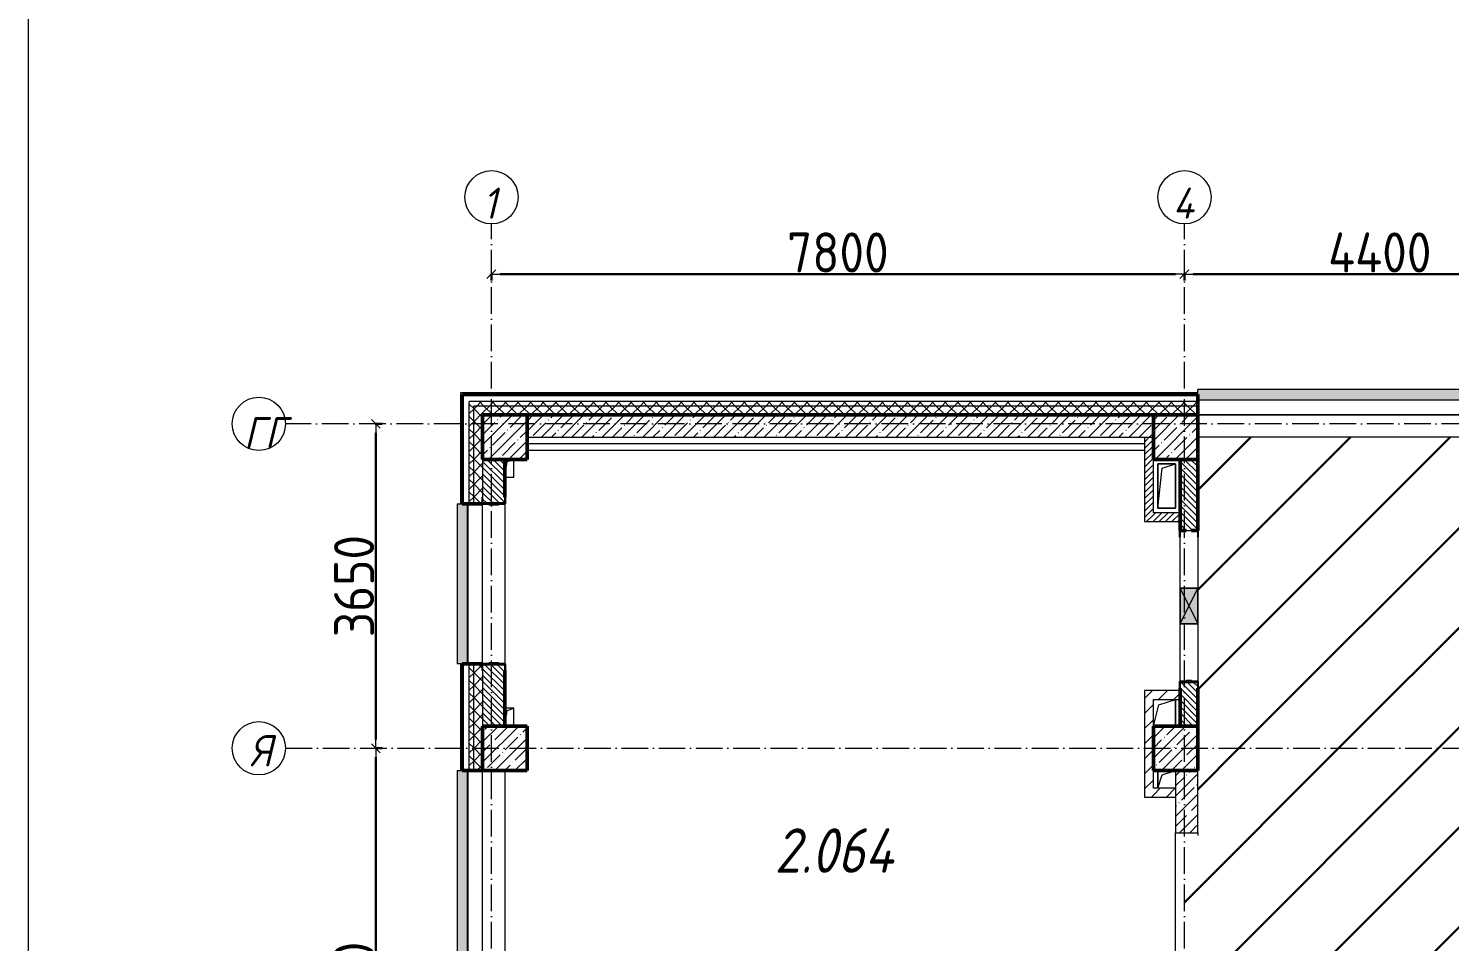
# Model space of a CAD drawing. Header units: millimetres. Extents: x 35697 to 388678, y -91946 to 171347.
# Drawn here: x 35697 to 51695, y 105520 to 115795 of the extents above; entities that cross this region are included whole.
import ezdxf

# ---------------------------------------------------------------- set-up
doc = ezdxf.new("R2010")
doc.units = ezdxf.units.MM
doc.linetypes.add('50_200_ШТРИХ_1Т_ш5_п1_п1_', pattern=[700, 500, -100, 0, -100])
for name, color, linetype, lineweight in [('2.1) ПГП окна 2.8 м', 5, 'Continuous', 30), ('3.1) ЖБ окна 1.2 м', 102, 'Continuous', 30), ('A-____-____-DIMS', 7, 'Continuous', 9), ('A-DETL-____-OTLN-4', 7, 'Continuous', 18), ('A-DETL-GENF-OTLN', 7, 'Continuous', 9), ('A-FLOR-____-OTLN', 7, 'Continuous', 9), ('A-GENM-____-MCUT', 7, 'Continuous', 25), ('A-GENM-____-OTLN', 7, 'Continuous', 9), ('A-GENM-____-OTLN-1', 7, 'Continuous', 25), ('A-GLAZ-____-OTLN', 7, 'Continuous', 9), ('A-WALL-____-MCUT-1', 7, 'Continuous', 9), ('A-WALL-____-MCUT-2', 7, 'Continuous', 50), ('A-WALL-____-MCUT-3', 7, 'Continuous', 9), ('A-WALL-____-OTLN', 7, 'Continuous', 9), ('A-WALL-____-PATT-1', 7, 'Continuous', 9), ('A-WALL-FNSH-MCUT-1', 7, 'Continuous', 9), ('I-WALL-____-OTLN', 7, 'Continuous', 9), ('S-COLS-____-MCUT', 7, 'Continuous', 50), ('S-COLS-____-OTLN', 7, 'Continuous', 9), ('S-GRID-____-IDEN', 7, 'Continuous', 9), ('S-GRID-____-OTLN-1', 7, '50_200_ШТРИХ_1Т_ш5_п1_п1_', 9), ('Марки помещений', 7, 'Continuous', 9)]:
    doc.layers.add(name, color=color, linetype=linetype, lineweight=lineweight)
doc.layers.add('A-GLAZ-____-OTLN-1', color=7, linetype='Continuous', lineweight=9, true_color=0xc0c0c0)
doc.styles.add('ISOCPEUR_I', font='isocpeui.ttf', dxfattribs={"width": 0.9, "height": 2.5})
doc.styles.add('ISOCPEUR_I_3', font='isocpeui.ttf', dxfattribs={"width": 0.85, "height": 2.2})
doc.styles.add('СПДС', font='isocpeur.ttf', dxfattribs={"width": 0.9})
doc.dimstyles.new('Размера А3', dxfattribs={"dimtxt": 200, "dimasz": 100, "dimexe": 70, "dimexo": 100, "dimgap": 20, "dimtad": 1, "dimdec": 0, "dimrnd": 10, "dimzin": 0, "dimdsep": 46, "dimtxsty": 'СПДС', "dimblk": 'ARROWHEAD_6', "dimcen": 1, "dimclrd": 256, "dimclre": 256, "dimclrt": 256, "dimazin": 0, "dimtfac": 1, "dimtdec": 0, "dimtmove": 2, "dimatfit": 3, "dimfxl": 1, "dimtolj": 1, "dimtzin": 0, "dimarcsym": 0})
pattern_1 = [(45, (43259.71, 63713.66), (-70.71068, 70.71068), []), (135, (43259.71, 63713.66), (-70.71068, -70.71068), [])]
pattern_2 = [(45, (43259.71, 63713.66), (-35.35534, 35.35534), [])]
pattern_3 = [(45, (43259.71, 63713.66), (-114.04925, 114.04925), []), (45, (43373.76, 63713.66), (-114.04925, 114.04925), [201.612, -40.322, 3.353, -36.97])]
pattern_4 = [(135, (43259.71, 63713.66), (-35.35534, -35.35534), [])]
pattern_5 = [(45, (43259.71, 63713.66), (-84.8528, 84.8528), [])]
pattern_6 = [(45, (43259.71, 63713.66), (-85.53659, 85.53659), []), (45, (43316.74, 63713.66), (-85.53659, 85.53659), [])]

# ---------------------------------------------------------------- blocks, each defined once
blk = doc.blocks.new('BSC_Колонна _Прямоугольная - 500х500-V40-АР1_План отверстий 2 этажа в осях 1-64_А-ГГ')
at = {"layer": 'S-COLS-____-OTLN'}
h = blk.add_hatch(dxfattribs=at)
h.set_pattern_fill('FP_69', color=256, style=0, pattern_type=2)
h.set_pattern_definition([(45, (2200, -47481.04), (-114.04925, 114.04925), []), (45, (2314.05, -47481.04), (-114.04925, 114.04925), [201.613, -40.323, 3.353, -36.97])])
h.paths.add_polyline_path([(-250, -250), (250, -250), (250, 250), (-250, 250)], flags=0)
at = {"layer": 'S-COLS-____-MCUT'}
for p, q in [((250, 250), (-250, 250)), ((-250, 250), (-250, -250)), ((250, -250), (250, 250)), ((-250, -250), (250, -250))]:
    blk.add_line(p, q, dxfattribs=at)
blk = doc.blocks.new('BSC_Колонна _Прямоугольная - 500х500-V41-АР1_План отверстий 2 этажа в осях 1-64_А-ГГ')
at = {"layer": 'S-COLS-____-OTLN'}
h = blk.add_hatch(dxfattribs=at)
h.set_pattern_fill('FP_70', color=256, style=0, pattern_type=2)
h.set_pattern_definition([(45, (-5350, -47481.04), (-114.04925, 114.04925), []), (45, (-5235.95, -47481.04), (-114.04925, 114.04925), [201.613, -40.323, 3.353, -36.97])])
h.paths.add_polyline_path([(-250, -250), (250, -250), (250, 250), (-250, 250)], flags=0)
at = {"layer": 'S-COLS-____-MCUT'}
for p, q in [((250, 250), (-250, 250)), ((-250, 250), (-250, -250)), ((250, -250), (250, 250)), ((-250, -250), (250, -250))]:
    blk.add_line(p, q, dxfattribs=at)
blk = doc.blocks.new('BSC_Колонна _Прямоугольная - 500х500-V50-АР1_План отверстий 2 этажа в осях 1-64_А-ГГ')
at = {"layer": 'S-COLS-____-OTLN'}
h = blk.add_hatch(dxfattribs=at)
h.set_pattern_fill('FP_79', color=256, style=0, pattern_type=2)
h.set_pattern_definition([(45, (2200, -43981.04), (-114.04925, 114.04925), []), (45, (2314.05, -43981.04), (-114.04925, 114.04925), [201.613, -40.323, 3.353, -36.97])])
h.paths.add_polyline_path([(-250, -250), (250, -250), (250, 250), (-250, 250), (-250, -245)], flags=0)
at = {"layer": 'S-COLS-____-MCUT'}
for p, q in [((250, 250), (-250, 250)), ((-250, 250), (-250, -250)), ((250, -250), (250, 250)), ((-250, -250), (250, -250))]:
    blk.add_line(p, q, dxfattribs=at)
blk = doc.blocks.new('BSC_Колонна _Прямоугольная - 500х500-V51-АР1_План отверстий 2 этажа в осях 1-64_А-ГГ')
at = {"layer": 'S-COLS-____-OTLN'}
h = blk.add_hatch(dxfattribs=at)
h.set_pattern_fill('FP_80', color=256, style=0, pattern_type=2)
h.set_pattern_definition([(45, (-5350, -43981.04), (-114.04925, 114.04925), []), (45, (-5235.95, -43981.04), (-114.04925, 114.04925), [201.613, -40.323, 3.353, -36.97])])
h.paths.add_polyline_path([(-250, -250), (250, -250), (250, 250), (-250, 250)], flags=0)
at = {"layer": 'S-COLS-____-MCUT'}
for p, q in [((250, 250), (-250, 250)), ((-250, 250), (-250, -250)), ((250, -250), (250, 250)), ((-250, -250), (250, -250))]:
    blk.add_line(p, q, dxfattribs=at)
blk = doc.blocks.new('Отлив_СКБ - Отлив витража_120_НВФ-31885342-АР1_План отверстий 2 этажа в осях 1-64_А-ГГ')
at = {"layer": 'A-GLAZ-____-OTLN-1'}
for points in [[(0, 0), (0, -2), (7800, -2), (7800, 0), (2809, 0)], [(0, -2), (0, -120), (7800, -120), (7800, -2), (2809, -2)]]:
    blk.add_hatch(color=256, dxfattribs=at).paths.add_polyline_path(points, flags=0)
at = {"layer": 'A-GLAZ-____-OTLN'}
for p, q in [((0, 0), (7800, 0)), ((7800, -2), (0, -2)), ((0, -120), (0, -83)), ((0, -120), (7800, -120)), ((7800, -83), (7800, -120))]:
    blk.add_line(p, q, dxfattribs=at)
blk = doc.blocks.new('Фахверк_СКБ_Уголок - 250_2700-27497298-АР1_План отверстий 2 этажа в осях 1-64_А-ГГ')
at = {"layer": 'A-GENM-____-MCUT'}
for p, q in [((200, 181), (125, 181)), ((125, 181), (125, 106)), ((131, 106), (131, 175)), ((131, 175), (200, 175)), ((200, 175), (200, 181)), ((125, 106), (131, 106)), ((131, -6), (125, -6)), ((125, -6), (125, -81)), ((125, -81), (200, -81)), ((131, -75), (131, -6)), ((200, -75), (131, -75)), ((200, -81), (200, -75))]:
    blk.add_line(p, q, dxfattribs=at)
blk = doc.blocks.new('АР_Перемычка - АР_Перемычка-28448550-АР1_План отверстий 2 этажа в осях 1-64_А-ГГ')
at = {"layer": 'A-GENM-____-OTLN'}
blk.add_line((-350, -100), (-342, -100), dxfattribs=at)
blk = doc.blocks.new('154_Стойка_СКБ_Уголок - СМ-2480_200-28447058-АР1_План отверстий 2 этажа в осях 1-64_А-ГГ')
at = {"layer": 'A-GENM-____-MCUT'}
for p, q in [((125, 156), (125, 81)), ((200, 156), (125, 156)), ((125, 81), (131, 81)), ((131, 19), (125, 19)), ((125, 19), (125, -56)), ((131, 81), (131, 150)), ((131, 150), (200, 150)), ((131, -50), (131, 19)), ((200, 150), (200, 156)), ((125, -56), (200, -56)), ((200, -50), (131, -50)), ((200, -56), (200, -50))]:
    blk.add_line(p, q, dxfattribs=at)
blk = doc.blocks.new('Стойка_Влож_Полоса боковая - Полоса-28346330-АР1_План отверстий 2 этажа в осях 1-64_А-ГГ')
at = {"layer": 'A-GENM-____-OTLN'}
for p, q in [((-5, -31), (-5, 31)), ((0, 31), (0, -31))]:
    blk.add_line(p, q, dxfattribs=at)
blk = doc.blocks.new('Стойка_Влож_Уголок - Уголок-28346305-АР1_План отверстий 2 этажа в осях 1-64_А-ГГ')
at = {"layer": 'A-GENM-____-MCUT'}
for p, q in [((75, 75), (0, 75)), ((0, 0), (6, 0)), ((6, 69), (75, 69)), ((6, 0), (6, 69)), ((75, 69), (75, 75))]:
    blk.add_line(p, q, dxfattribs=at)
blk = doc.blocks.new('Стойка_Влож_Уголок - Уголок-28346304-АР1_План отверстий 2 этажа в осях 1-64_А-ГГ')
at = {"layer": 'A-GENM-____-MCUT'}
for p, q in [((6, 0), (0, 0)), ((6, -69), (6, 0)), ((0, -75), (75, -75)), ((75, -69), (6, -69)), ((75, -75), (75, -69))]:
    blk.add_line(p, q, dxfattribs=at)
blk = doc.blocks.new('Фахверк_СКБ_Уголок - 200_3960-28268576-АР1_План отверстий 2 этажа в осях 1-64_А-ГГ')
at = {"layer": 'A-GENM-____-MCUT'}
for p, q in [((200, 156), (125, 156)), ((125, 156), (125, 81)), ((125, 81), (131, 81)), ((131, 19), (125, 19)), ((125, 19), (125, -56)), ((131, 81), (131, 150)), ((131, 150), (200, 150)), ((131, -50), (131, 19)), ((200, 150), (200, 156)), ((125, -56), (200, -56)), ((200, -50), (131, -50)), ((200, -56), (200, -50))]:
    blk.add_line(p, q, dxfattribs=at)
blk = doc.blocks.new('AR_Отверстие прямоугольное _в плите_ - AR_Отверстие прямоугольное _в плите_-V154-АР1_План отверстий 2 этажа в осях 1-64_А-ГГ')
at = {"layer": 'A-GENM-____-OTLN'}
for p, q in [((100, 250), (-100, 250)), ((-100, 250), (-100, -250)), ((-100, -250), (-50, 200)), ((-50, 200), (100, 250)), ((100, -250), (100, 250)), ((-100, -250), (100, -250))]:
    blk.add_line(p, q, dxfattribs=at)
blk = doc.blocks.new('AR_Отверстие прямоугольное _в плите_ - AR_Отверстие прямоугольное _в плите_-30510733-АР1_План отверстий 2 этажа в осях 1-64_А-ГГ')
at = {"layer": 'A-GENM-____-OTLN'}
for p, q in [((-50, -100), (-25, 75)), ((-25, 75), (50, 100)), ((50, -100), (50, 100)), ((-50, -100), (50, -100))]:
    blk.add_line(p, q, dxfattribs=at)
blk = doc.blocks.new('AR_Отверстие прямоугольное _в плите_ - AR_Отверстие прямоугольное _в плите_-V158-АР1_План отверстий 2 этажа в осях 1-64_А-ГГ')
at = {"layer": 'A-GENM-____-OTLN'}
for p, q in [((50, 100), (-50, 100)), ((-50, -100), (-25, 75)), ((-25, 75), (50, 100)), ((50, -100), (50, 100))]:
    blk.add_line(p, q, dxfattribs=at)
blk = doc.blocks.new('AR_Отверстие прямоугольное _в плите_ - AR_Отверстие прямоугольное _в плите_-V187-АР1_План отверстий 2 этажа в осях 1-64_А-ГГ')
at = {"layer": 'A-GENM-____-OTLN'}
for p, q in [((-100, 100), (-100, -100)), ((-100, -100), (-50, 50)), ((-50, 50), (100, 100))]:
    blk.add_line(p, q, dxfattribs=at)
blk = doc.blocks.new('AR_Отверстие прямоугольное _в плите_ - AR_Отверстие прямоугольное _в плите_-30552590-АР1_План отверстий 2 этажа в осях 1-64_А-ГГ')
at = {"layer": 'A-GENM-____-OTLN'}
for p, q in [((-125, -150), (-63, 88)), ((-63, 88), (125, 150)), ((125, -150), (125, 150))]:
    blk.add_line(p, q, dxfattribs=at)
blk = doc.blocks.new('Отлив_СКБ - Отлив витража_120_НВФ-31885689-АР1_План отверстий 2 этажа в осях 1-64_А-ГГ')
at = {"layer": 'A-GLAZ-____-OTLN-1'}
for points in [[(1800, 2), (1800, 120), (0, 120), (0, 2), (1103, 2)], [(1103, 0), (1800, 0), (1800, 2), (0, 2), (0, 0)]]:
    blk.add_hatch(color=256, dxfattribs=at).paths.add_polyline_path(points, flags=0)
at = {"layer": 'A-GLAZ-____-OTLN'}
for p, q in [((0, 83), (0, 120)), ((1800, 120), (0, 120)), ((0, 2), (1800, 2)), ((1800, 120), (1800, 83)), ((1800, 0), (0, 0))]:
    blk.add_line(p, q, dxfattribs=at)
blk = doc.blocks.new('Отлив_СКБ - Отлив витража_120_НВФ-31886035-АР1_План отверстий 2 этажа в осях 1-64_А-ГГ')
at = {"layer": 'A-GLAZ-____-OTLN-1'}
for points in [[(0, 120), (0, 2), (4800, 2), (4800, 120), (3085, 120)], [(0, 2), (0, 0), (4800, 0), (4800, 2), (3085, 2)]]:
    blk.add_hatch(color=256, dxfattribs=at).paths.add_polyline_path(points, flags=0)
at = {"layer": 'A-GLAZ-____-OTLN'}
for p, q in [((0, 83), (0, 120)), ((4800, 120), (0, 120)), ((0, 2), (4800, 2)), ((4800, 120), (4800, 83)), ((4800, 0), (0, 0))]:
    blk.add_line(p, q, dxfattribs=at)
blk = doc.blocks.new('AR_Отверстие прямоугольное _в стене__БезПР - AR_Отверстие прямоугольное _в стене__БезПР-36428632-АР1_План отверстий 2 этажа в осях 1-64_А-ГГ')
at = {"layer": 'A-GLAZ-____-OTLN'}
blk.add_hatch(color=256, dxfattribs=at).paths.add_polyline_path([(-200, -100), (200, -100), (200, 100), (-200, 100)], flags=0)
at = {"layer": 'A-DETL-GENF-OTLN'}
for p, q in [((-200, -100), (-200, 100)), ((-200, 100), (200, 100)), ((200, 100), (-200, -100)), ((-200, 100), (200, -100)), ((200, 100), (-200, 100)), ((-200, 100), (-200, -100)), ((200, 100), (200, -100)), ((200, -100), (200, 100)), ((200, -100), (-200, -100)), ((-200, -100), (200, -100))]:
    blk.add_line(p, q, dxfattribs=at)
at = {"layer": 'A-GLAZ-____-OTLN'}
blk.add_line((200, 100), (-200, 100), dxfattribs=at)
blk = doc.blocks.new('Ось сетки - Круг_Ø6_00__ISO-2_5_0_9K_-25732049-АР1_План отверстий 2 этажа в осях 1-64_А-ГГ')
at = {"layer": 'S-GRID-____-IDEN'}
blk.add_circle((0, 0), 3, dxfattribs=at)
blk = doc.blocks.new('ARROWHEAD_6')
at = {"color": 0, "linetype": 'Continuous'}
for p, q in [((0, 0), (-1, 0)), ((-0.5, -0.5), (0.5, 0.5))]:
    blk.add_line(p, q, dxfattribs=at)
blk = doc.blocks.new('*D1871')
at = {"layer": 'A-____-____-DIMS', "lineweight": -2, "transparency": 16777216}
for p, q in [((-19249, 502997), (-19173, 502997)), ((-19243, 497597), (-19243, 502897)), ((-19249, 497497), (-19173, 497497))]:
    blk.add_line(p, q, dxfattribs=at)
at = {"layer": 'Defpoints', "color": 0, "transparency": 16777216}
for p in [(-19349, 502997), (-19243, 502997), (-19349, 497497)]:
    blk.add_point(p, dxfattribs=at)
at = {"layer": 'A-____-____-DIMS', "lineweight": -2, "transparency": 16777216, "xscale": 100, "yscale": 100, "zscale": 100}
for p, rotation in [((-19243, 502997), 90), ((-19243, 497497), 270)]:
    blk.add_blockref('ARROWHEAD_6', p, dxfattribs=dict(at, rotation=rotation))
at = {"layer": 'A-____-____-DIMS', "transparency": 16777216, "insert": (-19488, 500247), "char_height": 450, "attachment_point": 5, "rotation": 90, "style": 'СПДС'}
blk.add_mtext('\\A1;5500', dxfattribs=at)
blk = doc.blocks.new('*D1872')
at = {"layer": 'A-____-____-DIMS', "lineweight": -2, "transparency": 16777216}
for p, q in [((-19249, 506647), (-19173, 506647)), ((-19243, 503097), (-19243, 506547)), ((-19249, 502997), (-19173, 502997))]:
    blk.add_line(p, q, dxfattribs=at)
at = {"layer": 'Defpoints', "color": 0, "transparency": 16777216}
for p in [(-19349, 506647), (-19243, 506647), (-19349, 502997)]:
    blk.add_point(p, dxfattribs=at)
at = {"layer": 'A-____-____-DIMS', "lineweight": -2, "transparency": 16777216, "xscale": 100, "yscale": 100, "zscale": 100}
for p, rotation in [((-19243, 506647), 90), ((-19243, 502997), 270)]:
    blk.add_blockref('ARROWHEAD_6', p, dxfattribs=dict(at, rotation=rotation))
at = {"layer": 'A-____-____-DIMS', "transparency": 16777216, "insert": (-19488, 504822), "char_height": 450, "attachment_point": 5, "rotation": 90, "style": 'СПДС'}
blk.add_mtext('\\A1;3650', dxfattribs=at)
blk = doc.blocks.new('*D1937')
at = {"layer": 'A-____-____-DIMS', "lineweight": -2, "transparency": 16777216}
for p, q in [((-17942, 508337), (-17942, 508261)), ((-17842, 508331), (-10242, 508331)), ((-10142, 508337), (-10142, 508261))]:
    blk.add_line(p, q, dxfattribs=at)
at = {"layer": 'Defpoints', "color": 0, "transparency": 16777216}
for p in [(-17942, 508437), (-10142, 508437), (-10142, 508331)]:
    blk.add_point(p, dxfattribs=at)
at = {"layer": 'A-____-____-DIMS', "lineweight": -2, "transparency": 16777216, "xscale": 100, "yscale": 100, "zscale": 100, "rotation": 180}
blk.add_blockref('ARROWHEAD_6', (-17942, 508331), dxfattribs=at)
at = {"layer": 'A-____-____-DIMS', "lineweight": -2, "transparency": 16777216, "xscale": 100, "yscale": 100, "zscale": 100}
blk.add_blockref('ARROWHEAD_6', (-10142, 508331), dxfattribs=at)
at = {"layer": 'A-____-____-DIMS', "transparency": 16777216, "insert": (-14042, 508576), "char_height": 450, "attachment_point": 5, "style": 'СПДС'}
blk.add_mtext('\\A1;7800', dxfattribs=at)
blk = doc.blocks.new('*D1938')
at = {"layer": 'A-____-____-DIMS', "lineweight": -2, "transparency": 16777216}
for p, q in [((-10142, 508337), (-10142, 508261)), ((-10042, 508331), (-5842, 508331)), ((-5742, 508337), (-5742, 508261))]:
    blk.add_line(p, q, dxfattribs=at)
at = {"layer": 'Defpoints', "color": 0, "transparency": 16777216}
for p in [(-10142, 508437), (-5742, 508437), (-5742, 508331)]:
    blk.add_point(p, dxfattribs=at)
at = {"layer": 'A-____-____-DIMS', "lineweight": -2, "transparency": 16777216, "xscale": 100, "yscale": 100, "zscale": 100, "rotation": 180}
blk.add_blockref('ARROWHEAD_6', (-10142, 508331), dxfattribs=at)
at = {"layer": 'A-____-____-DIMS', "lineweight": -2, "transparency": 16777216, "xscale": 100, "yscale": 100, "zscale": 100}
blk.add_blockref('ARROWHEAD_6', (-5742, 508331), dxfattribs=at)
at = {"layer": 'A-____-____-DIMS', "transparency": 16777216, "insert": (-7942, 508576), "char_height": 450, "attachment_point": 5, "style": 'СПДС'}
blk.add_mtext('\\A1;4400', dxfattribs=at)
blk = doc.blocks.new('2этаж')
at = {"layer": 'S-GRID-____-OTLN-1', "color": 251, "ltscale": 0.6, "true_color": 0x636466}
for p, q in [((-17941.7, 454533.3), (-17941.7, 508896.9)), ((-10141.7, 454533.3), (-10141.7, 508896.9)), ((11116.1, 506647), (-20260.4, 506647)), ((-20260.4, 502997), (11116.1, 502997))]:
    blk.add_line(p, q, dxfattribs=at)
at = {"layer": 'S-GRID-____-IDEN', "char_height": 350, "attachment_point": 1, "style": 'ISOCPEUR_I'}
for s, insert, width in [('\\fISOCPEUR|b0|i1|c204|p34|;\\W.9;1', (-18039.5, 509305.7), 144.304), ('\\fISOCPEUR|b0|i1|c204|p34|;\\W.9;4', (-10272.3, 509305.7), 223.671), ('ГГ', (-20727.5, 506723.1), 404.05), ('\\fISOCPEUR|b0|i1|c204|p34|;\\W.9;Я', (-20658.4, 503143.6), 223.671)]:
    blk.add_mtext(s, dxfattribs=dict(at, insert=insert, width=width))
at = {"layer": 'A-____-____-DIMS'}
for base, p1, p2, picture, middle in [((-10141.7, 508330.7), (-17941.7, 508436.8), (-10141.7, 508436.8), '*D1937', (-14041.7, 508575.7)), ((-5741.7, 508330.7), (-10141.7, 508436.8), (-5741.7, 508436.8), '*D1938', (-7941.7, 508575.7))]:
    dim = blk.add_linear_dim(base=base, p1=p1, p2=p2, dimstyle='Размера А3', override={"dimtxt": 450}, dxfattribs=at)
    dim.commit()
    dim.dimension.update_dxf_attribs({"geometry": picture, "text_midpoint": middle})
for base, p1, p2, picture, middle in [((-19243.1, 506647), (-19349.1, 502997), (-19349.1, 506647), '*D1872', (-19488.1, 504822)), ((-19243.1, 502997), (-19349.1, 497497), (-19349.1, 502997), '*D1871', (-19488.1, 500247))]:
    dim = blk.add_linear_dim(base=base, p1=p1, p2=p2, angle=90, dimstyle='Размера А3', override={"dimtxt": 450}, dxfattribs=at)
    dim.commit()
    dim.dimension.update_dxf_attribs({"geometry": picture, "text_midpoint": middle})

msp = doc.modelspace()

# ---------------------------------------------------------------- hatches: boundary and pattern name
at = {"layer": '2.1) ПГП окна 2.8 м'}
h = msp.add_hatch(dxfattribs=at)
h.set_pattern_fill('ANSI31', color=5, scale=250)
h.paths.add_polyline_path([(53110, 110945), (52860, 110945), (52860, 111195), (48860, 111195), (48860, 110945), (48860, 110220), (48866, 110220), (48866, 110145), (48866, 110070), (48860, 110070), (48860, 109495), (48860, 109095), (48860, 108445), (48866, 108445), (48866, 108370), (48860, 107945), (48860, 107695), (52860, 107695), (52860, 107945), (53110, 107945)])
h = msp.add_hatch(dxfattribs=at)
h.set_pattern_fill('ANSI31', color=5, scale=250)
h.paths.add_polyline_path([(53110, 107445), (52860, 107445), (52860, 107695), (48860, 107695), (48860, 107445), (48860, 106745), (48710, 106745), (48710, 104945), (48860, 104945), (48860, 102445), (48860, 102195), (52860, 102195), (52860, 102445), (53110, 102445)])
at = {"layer": 'A-WALL-____-PATT-1'}
h = msp.add_hatch(dxfattribs=at)
h.set_pattern_fill('FP_3', color=256, style=0, pattern_type=2)
h.set_pattern_definition(pattern_6)
h.paths.add_polyline_path([(40580, 95775), (40580, 96795), (40560, 96795), (40560, 95775)], flags=0)
h.paths.add_polyline_path([(40560, 98595), (40580, 98595), (40580, 99720), (40560, 99720), (40560, 98849)], flags=0)
h.paths.add_polyline_path([(40580, 101520), (40580, 102645), (40560, 102645), (40560, 101520)], flags=0)
h.paths.add_polyline_path([(40580, 107445), (40580, 108645), (40560, 108645), (40560, 107445)], flags=0)
h.paths.add_polyline_path([(40560, 110445), (40580, 110445), (40580, 111695), (40560, 111695), (40560, 110889)], flags=0)
h = msp.add_hatch(dxfattribs=at)
h.set_pattern_fill('FP_3', color=256, style=0, pattern_type=2)
h.set_pattern_definition(pattern_6)
h.paths.add_polyline_path([(67040, 111675), (67040, 111695), (58860, 111695), (58860, 111675), (64456, 111675)], flags=0)
h.paths.add_polyline_path([(57860, 111675), (57860, 111695), (56660, 111695), (56660, 111675), (57386, 111675)], flags=0)
h.paths.add_polyline_path([(48860, 111675), (48860, 111695), (40580, 111695), (40580, 111675), (48548, 111675)], flags=0)
h = msp.add_hatch(dxfattribs=at)
h.set_pattern_fill('FP_1', color=256, style=0, pattern_type=2)
h.set_pattern_definition(pattern_1)
h.paths.add_polyline_path([(40710, 95945), (40710, 96795), (40660, 96795), (40660, 95945)], flags=0)
h.paths.add_polyline_path([(40710, 98595), (40710, 99720), (40660, 99720), (40660, 98595)], flags=0)
h.paths.add_polyline_path([(40710, 101520), (40710, 102645), (40660, 102645), (40660, 101520)], flags=0)
h.paths.add_polyline_path([(40710, 107445), (40710, 108645), (40660, 108645), (40660, 107445)], flags=0)
h.paths.add_polyline_path([(40710, 110445), (40710, 111595), (40660, 111595), (40660, 110445)], flags=0)
h = msp.add_hatch(dxfattribs=at)
h.set_pattern_fill('FP_1', color=256, style=0, pattern_type=2)
h.set_pattern_definition(pattern_1)
h.paths.add_polyline_path([(66910, 111545), (66960, 111545), (66960, 111595), (58860, 111595), (58860, 111545), (64456, 111545)], flags=0)
h.paths.add_polyline_path([(57860, 111545), (57860, 111595), (56660, 111595), (56660, 111545), (57386, 111545)], flags=0)
h.paths.add_polyline_path([(48548, 111545), (48860, 111545), (48860, 111595), (40710, 111595), (40710, 111545), (46781, 111545)], flags=0)
h = msp.add_hatch(dxfattribs=at)
h.set_pattern_fill('FP_1', color=256, style=0, pattern_type=2)
h.set_pattern_definition(pattern_1)
h.paths.add_polyline_path([(40810, 95945), (40810, 96720), (40804, 96720), (40804, 96795), (40710, 96795), (40710, 95945)], flags=0)
h.paths.add_polyline_path([(40710, 98595), (40804, 98595), (40804, 98670), (40810, 98670), (40810, 99645), (40804, 99645), (40804, 99720), (40710, 99720), (40710, 98849)], flags=0)
h.paths.add_polyline_path([(40710, 101520), (40804, 101520), (40804, 101595), (40810, 101595), (40810, 102570), (40804, 102570), (40804, 102645), (40710, 102645), (40710, 101526)], flags=0)
h.paths.add_polyline_path([(40810, 107445), (40810, 108570), (40804, 108570), (40804, 108645), (40710, 108645), (40710, 107445)], flags=0)
h.paths.add_polyline_path([(40710, 110445), (40804, 110445), (40804, 110520), (40810, 110520), (40810, 111545), (40710, 111545), (40710, 110889)], flags=0)
h = msp.add_hatch(dxfattribs=at)
h.set_pattern_fill('FP_1', color=256, style=0, pattern_type=2)
h.set_pattern_definition(pattern_1)
h.paths.add_polyline_path([(66810, 111445), (66910, 111445), (66910, 111545), (58860, 111545), (58860, 111445), (64456, 111445)], flags=0)
h.paths.add_polyline_path([(57860, 111445), (57860, 111545), (56660, 111545), (56660, 111451), (56735, 111451), (56735, 111445), (57386, 111445)], flags=0)
h.paths.add_polyline_path([(48860, 111445), (48860, 111545), (40810, 111545), (40810, 111445), (48548, 111445)], flags=0)
h = msp.add_hatch(dxfattribs=at)
h.set_pattern_fill('FP_25', color=256, style=0, pattern_type=2)
h.set_pattern_definition(pattern_3)
h.paths.add_polyline_path([(48360, 111195), (48360, 111445), (41310, 111445), (41310, 111195), (46781, 111195)], flags=0)
h = msp.add_hatch(dxfattribs=at)
h.set_pattern_fill('FP_5', color=256, style=0, pattern_type=2)
h.set_pattern_definition(pattern_2)
h.paths.add_polyline_path([(48360, 110245), (48360, 111195), (48260, 111195), (48260, 110245)], flags=0)
h = msp.add_hatch(dxfattribs=at)
h.set_pattern_fill('FP_6', color=256, style=0, pattern_type=2)
h.set_pattern_definition(pattern_4)
h.paths.add_polyline_path([(41060, 107945), (41060, 108639), (40991, 108639), (40991, 108645), (40879, 108645), (40879, 108639), (40810, 108639), (40810, 107945)], flags=0)
h.paths.add_polyline_path([(40991, 110445), (40991, 110451), (41060, 110451), (41060, 110945), (40810, 110945), (40810, 110451), (40879, 110451), (40879, 110445)], flags=0)
h = msp.add_hatch(dxfattribs=at)
h.set_pattern_fill('FP_6', color=256, style=0, pattern_type=2)
h.set_pattern_definition(pattern_4)
h.paths.add_polyline_path([(48729, 107945), (48860, 107945), (48860, 108439), (48791, 108439), (48791, 108445), (48729, 108445), (48729, 108439), (48660, 108439), (48660, 107945)], flags=0)
h.paths.add_polyline_path([(48729, 110145), (48860, 110145), (48860, 110945), (48660, 110945), (48660, 110145), (48700, 110145)], flags=0)
h = msp.add_hatch(dxfattribs=at)
h.set_pattern_fill('FP_5', color=256, style=0, pattern_type=2)
h.set_pattern_definition(pattern_2)
h.paths.add_polyline_path([(48360, 110245), (48660, 110245), (48660, 110345), (48360, 110345)], flags=0)
h = msp.add_hatch(dxfattribs=at)
h.set_pattern_fill('FP_4', color=256, style=0, pattern_type=2)
h.set_pattern_definition(pattern_5)
h.paths.add_polyline_path([(48260, 107145), (48360, 107145), (48360, 108345), (48260, 108345), (48260, 107445)], flags=0)
h = msp.add_hatch(dxfattribs=at)
h.set_pattern_fill('FP_4', color=256, style=0, pattern_type=2)
h.set_pattern_definition(pattern_5)
h.paths.add_polyline_path([(48660, 108245), (48660, 108345), (48360, 108345), (48360, 108245)], flags=0)
h = msp.add_hatch(dxfattribs=at)
h.set_pattern_fill('FP_25', color=256, style=0, pattern_type=2)
h.set_pattern_definition(pattern_3)
h.paths.add_polyline_path([(48860, 102445), (48860, 104945), (48610, 104945), (48610, 102445)], flags=0)
h.paths.add_polyline_path([(48610, 106745), (48860, 106745), (48860, 107445), (48610, 107445)], flags=0)
h = msp.add_hatch(dxfattribs=at)
h.set_pattern_fill('FP_4', color=256, style=0, pattern_type=2)
h.set_pattern_definition(pattern_5)
h.paths.add_polyline_path([(48610, 107145), (48610, 107245), (48360, 107245), (48360, 107145)], flags=0)

# ---------------------------------------------------------------- linework, layer by layer
at = {"color": 1, "lineweight": 0}
msp.add_lwpolyline([(35697, 156516), (148933, 156516), (148933, 57688), (35697, 57688)], close=True, dxfattribs=at)
at = {"layer": 'A-DETL-____-OTLN-4'}
for p, q in [((48260, 111120), (41310, 111120)), ((48260, 111045), (41310, 111045))]:
    msp.add_line(p, q, dxfattribs=at)
at = {"layer": 'A-FLOR-____-OTLN'}
for p, q in [((48410, 110895), (48610, 110895)), ((48410, 110395), (48410, 110895)), ((48610, 110895), (48610, 110395)), ((48610, 110395), (48410, 110395)), ((48610, 108245), (48610, 107945)), ((48410, 107245), (48410, 107445))]:
    msp.add_line(p, q, dxfattribs=at)
at = {"layer": 'A-WALL-____-MCUT-1'}
for p, q in [((48360, 111445), (41310, 111445)), ((41310, 111195), (48360, 111195)), ((48610, 107445), (48610, 106745)), ((48860, 106745), (48860, 107445)), ((48610, 106745), (48860, 106745))]:
    msp.add_line(p, q, dxfattribs=at)
at = {"layer": 'A-WALL-____-MCUT-2'}
for p, q in [((48860, 111675), (40580, 111675)), ((40580, 111675), (40580, 110445)), ((48860, 111445), (48860, 111675)), ((41310, 111445), (48360, 111445)), ((41060, 110520), (41060, 110945)), ((48660, 110945), (48660, 110145)), ((48860, 110145), (48860, 110945)), ((40580, 110445), (40804, 110445)), ((40879, 110445), (40991, 110445)), ((40804, 108645), (40580, 108645)), ((40580, 108645), (40580, 107445)), ((40991, 108645), (40879, 108645)), ((41060, 107945), (41060, 108570)), ((48660, 108370), (48660, 107945)), ((48791, 108445), (48729, 108445)), ((48860, 107945), (48860, 108370)), ((40580, 107445), (40810, 107445))]:
    msp.add_line(p, q, dxfattribs=at)
at = {"layer": 'A-WALL-____-MCUT-3'}
for p, q in [((40660, 110445), (40660, 111595)), ((48860, 111595), (40660, 111595)), ((48860, 111545), (40710, 111545)), ((40710, 110445), (40710, 111545)), ((40810, 110945), (40810, 110520)), ((40660, 107445), (40660, 108645)), ((40710, 107445), (40710, 108645)), ((40810, 108570), (40810, 107945))]:
    msp.add_line(p, q, dxfattribs=at)
at = {"layer": 'A-WALL-____-OTLN'}
for p, q in [((52860, 111445), (48860, 111445)), ((48860, 111445), (52860, 111445)), ((52860, 111195), (48860, 111195)), ((40810, 108645), (40810, 110445)), ((41060, 110445), (41060, 108645)), ((40810, 102645), (40810, 107445)), ((41060, 107445), (41060, 102645)), ((48610, 104945), (48610, 106745)), ((48860, 106745), (48860, 106715))]:
    msp.add_line(p, q, dxfattribs=at)
at = {"layer": 'A-WALL-FNSH-MCUT-1'}
for p, q in [((40560, 111695), (40560, 110445)), ((48860, 111695), (40560, 111695)), ((40580, 111675), (48860, 111675)), ((48860, 111675), (48860, 111695)), ((48260, 111195), (48260, 110245)), ((48360, 110345), (48360, 110945)), ((40560, 110445), (40580, 110445)), ((48260, 110245), (48660, 110245)), ((48660, 110345), (48360, 110345)), ((40560, 108645), (40560, 107445)), ((40580, 108645), (40560, 108645)), ((48260, 108345), (48260, 107145)), ((48660, 108345), (48260, 108345)), ((48360, 107945), (48360, 108245)), ((48360, 108245), (48660, 108245)), ((40560, 107445), (40580, 107445)), ((48360, 107245), (48360, 107445)), ((48610, 107245), (48360, 107245)), ((48260, 107145), (48610, 107145))]:
    msp.add_line(p, q, dxfattribs=at)
at = {"layer": 'I-WALL-____-OTLN'}
for p, q in [((48660, 109495), (48660, 110070)), ((48860, 110070), (48860, 109495)), ((48660, 108445), (48660, 109095)), ((48860, 109095), (48860, 108445))]:
    msp.add_line(p, q, dxfattribs=at)

# ---------------------------------------------------------------- block references
at = {"layer": '3.1) ЖБ окна 1.2 м'}
msp.add_blockref('2этаж', (58851, -395302), dxfattribs=at)
at = {"layer": 'A-GENM-____-OTLN'}
for name, p in [('AR_Отверстие прямоугольное _в плите_ - AR_Отверстие прямоугольное _в плите_-30510733-АР1_План отверстий 2 этажа в осях 1-64_А-ГГ', (41110, 110845)), ('AR_Отверстие прямоугольное _в плите_ - AR_Отверстие прямоугольное _в плите_-V154-АР1_План отверстий 2 этажа в осях 1-64_А-ГГ', (48510, 110645)), ('AR_Отверстие прямоугольное _в плите_ - AR_Отверстие прямоугольное _в плите_-V158-АР1_План отверстий 2 этажа в осях 1-64_А-ГГ', (41110, 108045)), ('AR_Отверстие прямоугольное _в плите_ - AR_Отверстие прямоугольное _в плите_-30552590-АР1_План отверстий 2 этажа в осях 1-64_А-ГГ', (48485, 108095)), ('AR_Отверстие прямоугольное _в плите_ - AR_Отверстие прямоугольное _в плите_-V187-АР1_План отверстий 2 этажа в осях 1-64_А-ГГ', (48510, 107345))]:
    msp.add_blockref(name, p, dxfattribs=at)
for name, p, rotation in [('АР_Перемычка - АР_Перемычка-28448550-АР1_План отверстий 2 этажа в осях 1-64_А-ГГ', (48760, 110145), 269.9999999999999), ('Стойка_Влож_Уголок - Уголок-28346305-АР1_План отверстий 2 этажа в осях 1-64_А-ГГ', (48729, 110145), 89.99999999999991), ('Стойка_Влож_Полоса боковая - Полоса-28346330-АР1_План отверстий 2 этажа в осях 1-64_А-ГГ', (48760, 110145), 89.99999999999991), ('Стойка_Влож_Уголок - Уголок-28346304-АР1_План отверстий 2 этажа в осях 1-64_А-ГГ', (48791, 110145), 90.00000000000027)]:
    msp.add_blockref(name, p, dxfattribs=dict(at, rotation=rotation))
at = {"layer": 'A-GENM-____-OTLN-1'}
for name, p, rotation in [('Фахверк_СКБ_Уголок - 250_2700-27497298-АР1_План отверстий 2 этажа в осях 1-64_А-ГГ', (40985, 110320), 89.99999999999991), ('154_Стойка_СКБ_Уголок - СМ-2480_200-28447058-АР1_План отверстий 2 этажа в осях 1-64_А-ГГ', (48710, 110270), 269.9999999999999), ('Фахверк_СКБ_Уголок - 250_2700-27497298-АР1_План отверстий 2 этажа в осях 1-64_А-ГГ', (40885, 108770), 269.9999999999999), ('Фахверк_СКБ_Уголок - 200_3960-28268576-АР1_План отверстий 2 этажа в осях 1-64_А-ГГ', (48710, 108570), 269.9999999999999)]:
    msp.add_blockref(name, p, dxfattribs=dict(at, rotation=rotation))
at = {"layer": 'A-GLAZ-____-OTLN'}
for name, p, rotation in [('Отлив_СКБ - Отлив витража_120_НВФ-31885342-АР1_План отверстий 2 этажа в осях 1-64_А-ГГ', (56660, 111612), 180), ('Отлив_СКБ - Отлив витража_120_НВФ-31885689-АР1_План отверстий 2 этажа в осях 1-64_А-ГГ', (40643, 108645), 90), ('AR_Отверстие прямоугольное _в стене__БезПР - AR_Отверстие прямоугольное _в стене__БезПР-36428632-АР1_План отверстий 2 этажа в осях 1-64_А-ГГ', (48760, 109295), 89.99999999999991), ('Отлив_СКБ - Отлив витража_120_НВФ-31886035-АР1_План отверстий 2 этажа в осях 1-64_А-ГГ', (40643, 102645), 90)]:
    msp.add_blockref(name, p, dxfattribs=dict(at, rotation=rotation))
at = {"layer": 'S-COLS-____-OTLN'}
for name, p in [('BSC_Колонна _Прямоугольная - 500х500-V40-АР1_План отверстий 2 этажа в осях 1-64_А-ГГ', (41060, 111195)), ('BSC_Колонна _Прямоугольная - 500х500-V41-АР1_План отверстий 2 этажа в осях 1-64_А-ГГ', (48610, 111195)), ('BSC_Колонна _Прямоугольная - 500х500-V50-АР1_План отверстий 2 этажа в осях 1-64_А-ГГ', (41060, 107695)), ('BSC_Колонна _Прямоугольная - 500х500-V51-АР1_План отверстий 2 этажа в осях 1-64_А-ГГ', (48610, 107695))]:
    msp.add_blockref(name, p, dxfattribs=at)
at = {"layer": 'S-GRID-____-IDEN', "xscale": 99.99999999999993, "yscale": 99.99999999999993, "zscale": 99.99999999999993}
for p in [(40910, 113895), (48710, 113895)]:
    msp.add_blockref('Ось сетки - Круг_Ø6_00__ISO-2_5_0_9K_-25732049-АР1_План отверстий 2 этажа в осях 1-64_А-ГГ', p, dxfattribs=at)
for p, rotation in [((38291, 111345), 89.9999999999998), ((38291, 107695), 269.9999999999995)]:
    msp.add_blockref('Ось сетки - Круг_Ø6_00__ISO-2_5_0_9K_-25732049-АР1_План отверстий 2 этажа в осях 1-64_А-ГГ', p, dxfattribs=dict(at, rotation=rotation))

# ---------------------------------------------------------------- texts
at = {"layer": 'Марки помещений', "insert": (44097, 106794), "char_height": 500, "width": 817.72, "attachment_point": 1, "style": 'ISOCPEUR_I_3'}
msp.add_mtext('2.064', dxfattribs=at)

doc.saveas('drawing.dxf')
